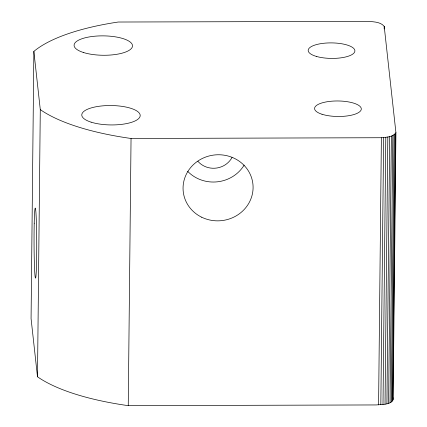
<?xml version="1.0" encoding="UTF-8"?>
<svg xmlns="http://www.w3.org/2000/svg" width="427" height="427" viewBox="0 0 427 427"><rect width="100%" height="100%" fill="white"/><g stroke="black" fill="none" stroke-linecap="round" stroke-linejoin="round"><path stroke-width="0.64" d="M393.134 399.832L395.93 132.658L384.204 26.325C380.532 21.868 373.855 21.9 368.549 21.35L118.204 22.028A169.204 56.204 0.6 0 0 33.866 51.395L31.07 318.563L37.491 376.79A170.106 56.503 0.6 0 0 128.249 405.65L376.294 404.94C381.21 404.257 393.566 405.319 393.016 397.745M37.491 376.79L40.287 109.616L33.866 51.395M128.249 405.65L131.046 138.476A170.106 56.503 0.6 0 1 40.287 109.616M378.589 404.892L381.386 137.724C386.275 137.11 393.005 137.323 395.93 132.658M384.172 28.993L384.204 26.325M380.836 404.748L383.633 137.574M382.998 404.502L385.794 137.334M385.031 404.161L387.828 136.992M386.905 403.734L389.702 136.565M388.581 403.227L391.378 136.053M390.032 402.645L392.829 135.476M391.233 402.004L394.03 134.831M392.157 401.311L394.954 134.142M392.797 400.585L395.594 133.411M131.046 138.476L381.386 137.724M232.021 157.467A20.443 19.268 -6.3 0 1 197.877 161.267M244.143 165.105A35.046 33.028 -6.3 0 1 187.709 171.36M91.116 122.159A29.201 9.698 0.6 0 0 139.453 117.671A29.201 9.698 0.6 0 0 102.4 105.885A29.201 9.698 0.6 0 0 91.116 122.159M83.34 52.462A29.201 9.698 0.6 0 0 131.74 48.037A29.201 9.698 0.6 0 0 94.831 36.204A29.201 9.698 0.6 0 0 83.34 52.462M322.038 114.265A23.362 7.761 0.6 0 0 360.714 110.673A23.362 7.761 0.6 0 0 331.074 101.247A23.362 7.761 0.6 0 0 322.038 114.265M316.471 56.444A23.362 7.761 0.6 0 0 354.533 52.238A23.362 7.761 0.6 0 0 323.607 43.282A23.362 7.761 0.6 0 0 316.471 56.444M34.224 223.209A35.046 1.329 89.8 0 0 35.377 277.95A35.046 1.329 89.8 0 0 36.53 227.874A35.046 1.329 89.8 0 0 34.224 223.209M201.747 217.242A35.046 33.028 -6.3 0 0 253.067 186.108A35.046 33.028 -6.3 0 0 199.409 160.066A35.046 33.028 -6.3 0 0 201.747 217.242"/></g></svg>
